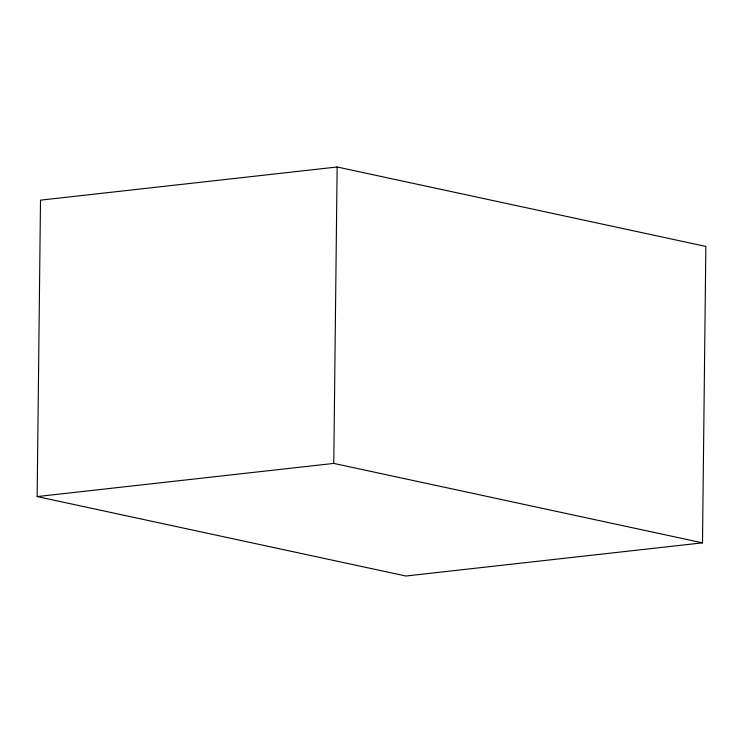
<?xml version="1.0" encoding="UTF-8"?>
<svg xmlns="http://www.w3.org/2000/svg" width="743" height="743" viewBox="0 0 743 743"><rect width="100%" height="100%" fill="white"/><g stroke="black" fill="none" stroke-linecap="round" stroke-linejoin="round"><path stroke-width="1.11" d="M37.15 496.575L40.503 200.155L337.136 166.989L705.85 246.425L702.497 542.845L405.864 576.011L37.15 496.575L333.774 463.409L702.497 542.845M333.774 463.409L337.136 166.989"/></g></svg>
